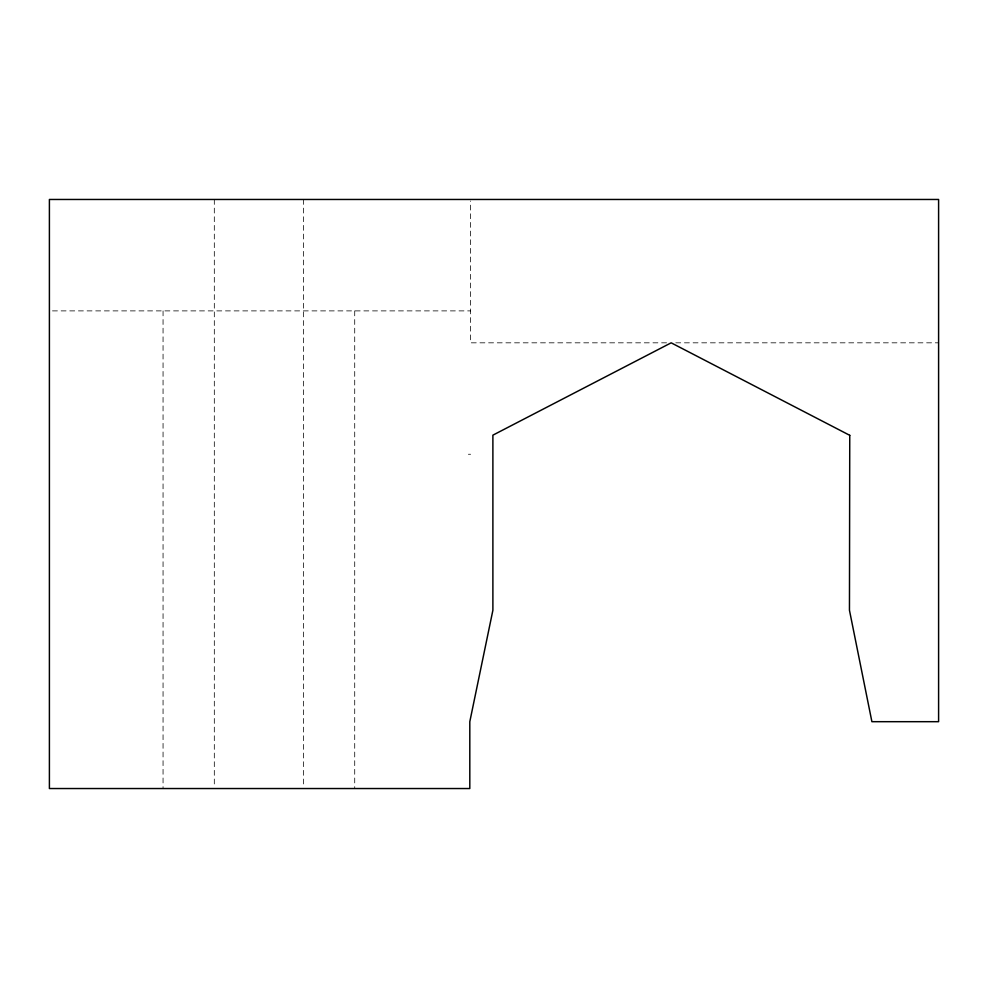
<?xml version="1.0" encoding="UTF-8"?>
<svg xmlns="http://www.w3.org/2000/svg" width="988" height="988" viewBox="0 0 988 988"><rect width="100%" height="100%" fill="white"/><g stroke="black" fill="none" stroke-linecap="round" stroke-linejoin="round"><path stroke-width="0.74" stroke-dasharray="4.94 3.71" d="M52.475 310.887L470.597 310.887M666.542 342.824L470.597 342.824L470.597 200.984M675.78 342.824L938.6 342.824M468.374 454.258L470.597 454.258M354.717 310.887L354.717 788.535M303.452 199.465L303.452 786.991M214.31 199.465L214.31 786.991M163.057 310.887L163.057 788.535"/><path stroke-width="1.48" d="M849.754 435.325L849.458 610.251L871.898 721.685L938.6 721.685L938.6 199.465L49.4 199.465L49.4 788.535L469.806 788.535L469.806 721.685L492.889 610.251L492.889 435.165L671.173 342.824L849.754 435.325"/></g></svg>
